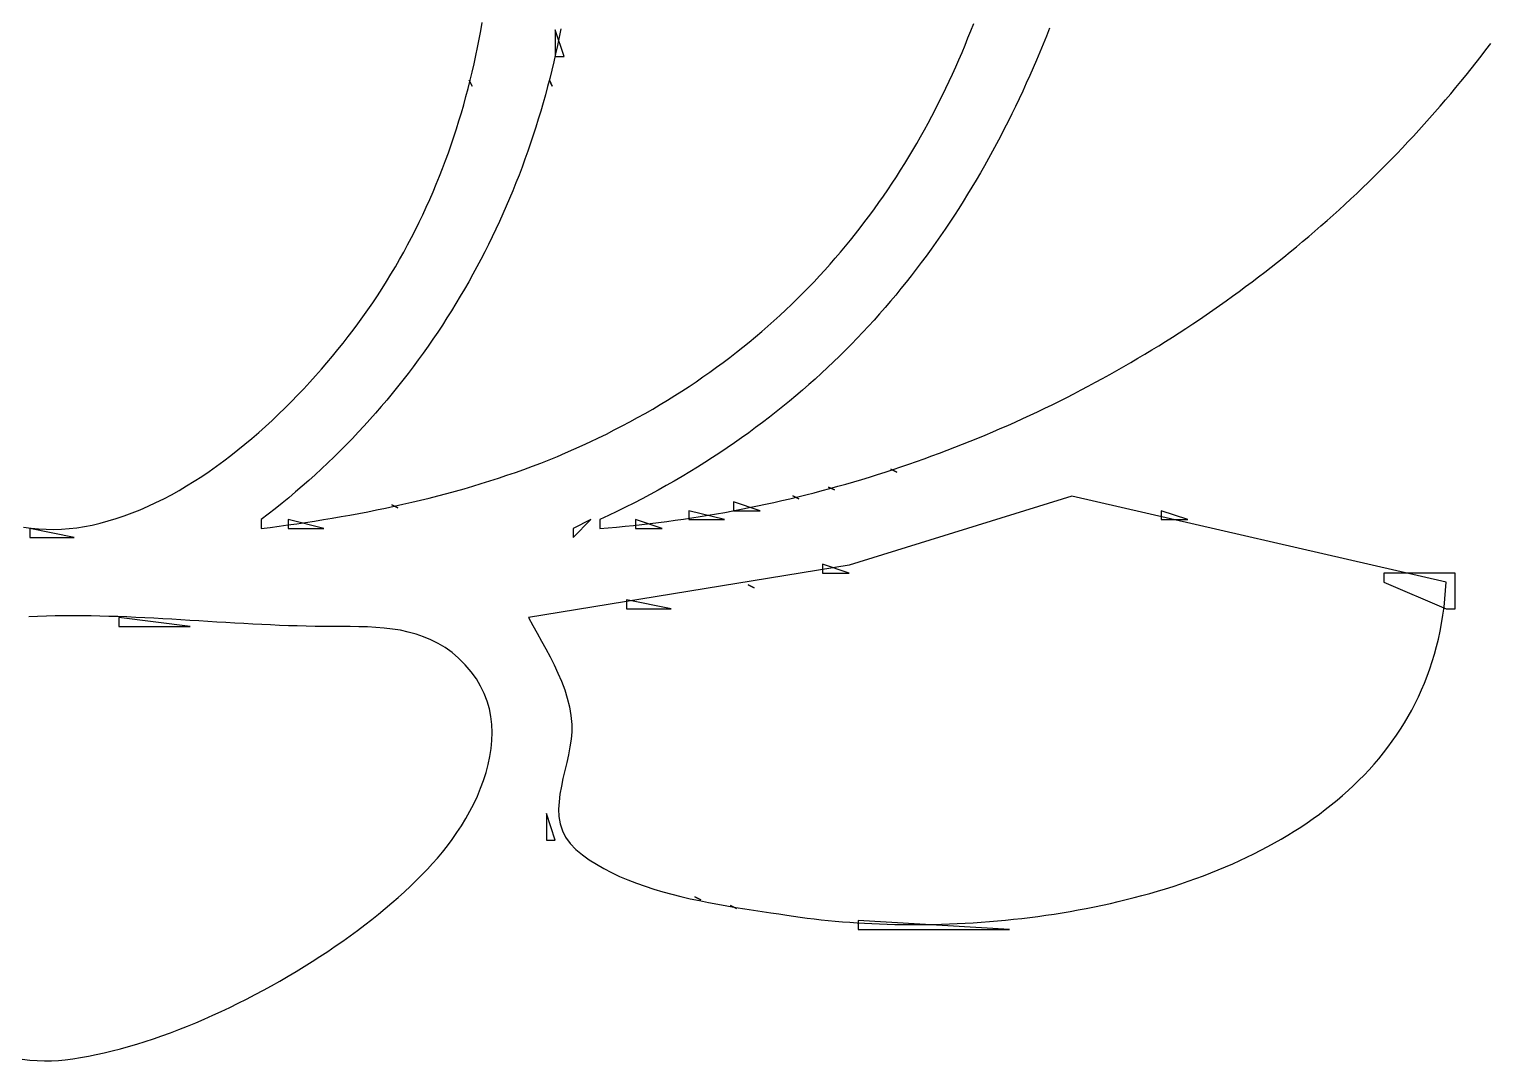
# Model space of a CAD drawing. Header units: millimetres. Extents: x 56222 to 3066687, y -650199 to -121287.
# Drawn here: x 140528.478 to 140531.405, y -185758.267 to -185756.201 of the extents above; entities that cross this region are included whole.
import ezdxf

# ---------------------------------------------------------------- set-up
doc = ezdxf.new("R2010")
doc.units = ezdxf.units.MM
doc.header["$MEASUREMENT"] = 0
doc.layers.add('$TD_AUDIT_GENERATED_(A0BDF17)', color=32, linetype='Continuous', lineweight=30)

msp = doc.modelspace()

# ---------------------------------------------------------------- linework, layer by layer
at = {"layer": '$TD_AUDIT_GENERATED_(A0BDF17)', "linetype": 'Continuous', "lineweight": 25, "ltscale": 2}
for p, q in [((140529.3825, -185756.2042), (140529.3855, -185756.1875)), ((140529.5317, -185756.2022), (140529.5317, -185756.2557)), ((140529.5495, -185756.2557), (140529.5317, -185756.2022)), ((140529.5425, -185756.2001), (140529.5392, -185756.2168)), ((140530.3641, -185756.2041), (140530.3698, -185756.1894)), ((140530.5218, -185756.1992), (140530.5154, -185756.2152)), ((140529.3761, -185756.2375), (140529.3794, -185756.2209)), ((140529.3794, -185756.2209), (140529.3825, -185756.2042)), ((140529.5392, -185756.2168), (140529.5358, -185756.2335)), ((140530.3523, -185756.2333), (140530.3583, -185756.2187)), ((140530.3583, -185756.2187), (140530.3641, -185756.2041)), ((140530.5089, -185756.2312), (140530.5024, -185756.247)), ((140530.5154, -185756.2152), (140530.5089, -185756.2312)), ((140531.3958, -185756.2423), (140531.4056, -185756.2294)), ((140529.369, -185756.2706), (140529.3727, -185756.254)), ((140529.3727, -185756.254), (140529.3761, -185756.2375)), ((140529.5322, -185756.2501), (140529.5285, -185756.2667)), ((140529.5317, -185756.2557), (140529.5495, -185756.2557)), ((140529.5358, -185756.2335), (140529.5322, -185756.2501)), ((140530.3337, -185756.2766), (140530.3401, -185756.2622)), ((140530.3401, -185756.2622), (140530.3463, -185756.2478)), ((140530.3463, -185756.2478), (140530.3523, -185756.2333)), ((140530.5024, -185756.247), (140530.4957, -185756.2628)), ((140531.3761, -185756.2678), (140531.386, -185756.2551)), ((140531.386, -185756.2551), (140531.3958, -185756.2423)), ((140529.3613, -185756.3034), (140529.3652, -185756.287)), ((140529.3652, -185756.287), (140529.369, -185756.2706)), ((140529.5246, -185756.2832), (140529.5205, -185756.2997)), ((140529.5285, -185756.2667), (140529.5246, -185756.2832)), ((140530.3207, -185756.3051), (140530.3273, -185756.2909)), ((140530.3273, -185756.2909), (140530.3337, -185756.2766)), ((140530.4889, -185756.2784), (140530.482, -185756.294)), ((140530.4957, -185756.2628), (140530.4889, -185756.2784)), ((140531.3559, -185756.2931), (140531.366, -185756.2805)), ((140531.366, -185756.2805), (140531.3761, -185756.2678)), ((140529.3528, -185756.3361), (140529.3571, -185756.3198)), ((140529.3571, -185756.3198), (140529.3613, -185756.3034)), ((140529.3592, -185756.3033), (140529.3651, -185756.3152)), ((140529.3651, -185756.3152), (140529.3592, -185756.3033)), ((140529.5163, -185756.3161), (140529.5119, -185756.3325)), ((140529.5205, -185756.2997), (140529.5163, -185756.3161)), ((140529.5198, -185756.3033), (140529.5257, -185756.3152)), ((140529.5257, -185756.3152), (140529.5198, -185756.3033)), ((140530.3072, -185756.3333), (140530.314, -185756.3193)), ((140530.314, -185756.3193), (140530.3207, -185756.3051)), ((140530.475, -185756.3095), (140530.4679, -185756.325)), ((140530.482, -185756.294), (140530.475, -185756.3095)), ((140531.3251, -185756.3305), (140531.3355, -185756.3181)), ((140531.3355, -185756.3181), (140531.3457, -185756.3056)), ((140531.3457, -185756.3056), (140531.3559, -185756.2931)), ((140529.3483, -185756.3523), (140529.3528, -185756.3361)), ((140529.5073, -185756.3488), (140529.5026, -185756.3651)), ((140529.5119, -185756.3325), (140529.5073, -185756.3488)), ((140530.2932, -185756.3613), (140530.3002, -185756.3474)), ((140530.3002, -185756.3474), (140530.3072, -185756.3333)), ((140530.4608, -185756.3403), (140530.4535, -185756.3556)), ((140530.4679, -185756.325), (140530.4608, -185756.3403)), ((140531.3042, -185756.355), (140531.3147, -185756.3428)), ((140531.3147, -185756.3428), (140531.3251, -185756.3305)), ((140529.3388, -185756.3846), (140529.3436, -185756.3685)), ((140529.3436, -185756.3685), (140529.3483, -185756.3523)), ((140529.5026, -185756.3651), (140529.4977, -185756.3813)), ((140530.2786, -185756.389), (140530.2859, -185756.3752)), ((140530.2859, -185756.3752), (140530.2932, -185756.3613)), ((140530.4461, -185756.3707), (140530.4386, -185756.3858)), ((140530.4535, -185756.3556), (140530.4461, -185756.3707)), ((140531.2829, -185756.3793), (140531.2936, -185756.3672)), ((140531.2936, -185756.3672), (140531.3042, -185756.355)), ((140529.3285, -185756.4167), (140529.3338, -185756.4007)), ((140529.3338, -185756.4007), (140529.3388, -185756.3846)), ((140529.4927, -185756.3975), (140529.4875, -185756.4136)), ((140529.4977, -185756.3813), (140529.4927, -185756.3975)), ((140530.2635, -185756.4164), (140530.2711, -185756.4027)), ((140530.2711, -185756.4027), (140530.2786, -185756.389)), ((140530.431, -185756.4008), (140530.4233, -185756.4157)), ((140530.4386, -185756.3858), (140530.431, -185756.4008)), ((140531.2504, -185756.4152), (140531.2613, -185756.4033)), ((140531.2613, -185756.4033), (140531.2721, -185756.3914)), ((140531.2721, -185756.3914), (140531.2829, -185756.3793)), ((140529.3176, -185756.4485), (140529.3231, -185756.4326)), ((140529.3231, -185756.4326), (140529.3285, -185756.4167)), ((140529.4821, -185756.4296), (140529.4766, -185756.4456)), ((140529.4875, -185756.4136), (140529.4821, -185756.4296)), ((140530.2479, -185756.4434), (140530.2557, -185756.4299)), ((140530.2557, -185756.4299), (140530.2635, -185756.4164)), ((140530.4154, -185756.4305), (140530.4075, -185756.4453)), ((140530.4233, -185756.4157), (140530.4154, -185756.4305)), ((140531.2283, -185756.4387), (140531.2394, -185756.427)), ((140531.2394, -185756.427), (140531.2504, -185756.4152)), ((140529.3059, -185756.48), (140529.3118, -185756.4643)), ((140529.3118, -185756.4643), (140529.3176, -185756.4485)), ((140529.4709, -185756.4615), (140529.4651, -185756.4774)), ((140529.4766, -185756.4456), (140529.4709, -185756.4615)), ((140530.2317, -185756.4702), (140530.2398, -185756.4568)), ((140530.2398, -185756.4568), (140530.2479, -185756.4434)), ((140530.3995, -185756.4599), (140530.3913, -185756.4745)), ((140530.4075, -185756.4453), (140530.3995, -185756.4599)), ((140531.1946, -185756.4735), (140531.2059, -185756.462)), ((140531.2059, -185756.462), (140531.2171, -185756.4504)), ((140531.2171, -185756.4504), (140531.2283, -185756.4387)), ((140529.2934, -185756.5112), (140529.2997, -185756.4956)), ((140529.2997, -185756.4956), (140529.3059, -185756.48)), ((140529.4591, -185756.4932), (140529.4529, -185756.5089)), ((140529.4651, -185756.4774), (140529.4591, -185756.4932)), ((140530.215, -185756.4966), (140530.2234, -185756.4834)), ((140530.2234, -185756.4834), (140530.2317, -185756.4702)), ((140530.3831, -185756.4889), (140530.3747, -185756.5033)), ((140530.3913, -185756.4745), (140530.3831, -185756.4889)), ((140531.1602, -185756.5076), (140531.1718, -185756.4963)), ((140531.1718, -185756.4963), (140531.1832, -185756.4849)), ((140531.1832, -185756.4849), (140531.1946, -185756.4735)), ((140529.2869, -185756.5267), (140529.2934, -185756.5112)), ((140529.4466, -185756.5246), (140529.4401, -185756.5402)), ((140529.4529, -185756.5089), (140529.4466, -185756.5246)), ((140530.1888, -185756.5356), (140530.1977, -185756.5227)), ((140530.1977, -185756.5227), (140530.2064, -185756.5097)), ((140530.2064, -185756.5097), (140530.215, -185756.4966)), ((140530.3662, -185756.5176), (140530.3576, -185756.5318)), ((140530.3747, -185756.5033), (140530.3662, -185756.5176)), ((140531.1369, -185756.5299), (140531.1486, -185756.5188)), ((140531.1486, -185756.5188), (140531.1602, -185756.5076)), ((140529.2733, -185756.5575), (140529.2802, -185756.5421)), ((140529.2802, -185756.5421), (140529.2869, -185756.5267)), ((140529.4401, -185756.5402), (140529.4335, -185756.5557)), ((140530.1707, -185756.5612), (140530.1798, -185756.5484)), ((140530.1798, -185756.5484), (140530.1888, -185756.5356)), ((140530.3488, -185756.5459), (140530.34, -185756.5599)), ((140530.3576, -185756.5318), (140530.3488, -185756.5459)), ((140531.1014, -185756.5629), (140531.1133, -185756.552)), ((140531.1133, -185756.552), (140531.1252, -185756.541)), ((140531.1252, -185756.541), (140531.1369, -185756.5299)), ((140529.259, -185756.5879), (140529.2663, -185756.5727)), ((140529.2663, -185756.5727), (140529.2733, -185756.5575)), ((140529.4267, -185756.5712), (140529.4197, -185756.5866)), ((140529.4335, -185756.5557), (140529.4267, -185756.5712)), ((140530.152, -185756.5864), (140530.1614, -185756.5738)), ((140530.1614, -185756.5738), (140530.1707, -185756.5612)), ((140530.331, -185756.5738), (140530.3219, -185756.5876)), ((140530.34, -185756.5599), (140530.331, -185756.5738)), ((140531.0774, -185756.5844), (140531.0895, -185756.5737)), ((140531.0895, -185756.5737), (140531.1014, -185756.5629)), ((140529.2439, -185756.618), (140529.2515, -185756.603)), ((140529.2515, -185756.603), (140529.259, -185756.5879)), ((140529.4126, -185756.6019), (140529.4053, -185756.6171)), ((140529.4197, -185756.5866), (140529.4126, -185756.6019)), ((140530.1229, -185756.6235), (140530.1328, -185756.6113)), ((140530.1328, -185756.6113), (140530.1425, -185756.5989)), ((140530.1425, -185756.5989), (140530.152, -185756.5864)), ((140530.3127, -185756.6014), (140530.3034, -185756.615)), ((140530.3219, -185756.5876), (140530.3127, -185756.6014)), ((140531.0408, -185756.6162), (140531.0531, -185756.6057)), ((140531.0531, -185756.6057), (140531.0653, -185756.5951)), ((140531.0653, -185756.5951), (140531.0774, -185756.5844)), ((140529.228, -185756.6478), (140529.236, -185756.633)), ((140529.236, -185756.633), (140529.2439, -185756.618)), ((140529.3979, -185756.6323), (140529.3903, -185756.6473)), ((140529.4053, -185756.6171), (140529.3979, -185756.6323)), ((140530.1028, -185756.6478), (140530.1129, -185756.6357)), ((140530.1129, -185756.6357), (140530.1229, -185756.6235)), ((140530.2843, -185756.642), (140530.2746, -185756.6554)), ((140530.2939, -185756.6286), (140530.2843, -185756.642)), ((140530.3034, -185756.615), (140530.2939, -185756.6286)), ((140531.0036, -185756.6472), (140531.0161, -185756.637)), ((140531.0161, -185756.637), (140531.0285, -185756.6266)), ((140531.0285, -185756.6266), (140531.0408, -185756.6162)), ((140529.2113, -185756.6772), (140529.2197, -185756.6626)), ((140529.2197, -185756.6626), (140529.228, -185756.6478)), ((140529.3825, -185756.6623), (140529.3746, -185756.6773)), ((140529.3903, -185756.6473), (140529.3825, -185756.6623)), ((140530.0715, -185756.6836), (140530.0821, -185756.6717)), ((140530.0821, -185756.6717), (140530.0925, -185756.6598)), ((140530.0925, -185756.6598), (140530.1028, -185756.6478)), ((140530.2648, -185756.6686), (140530.2548, -185756.6818)), ((140530.2746, -185756.6554), (140530.2648, -185756.6686)), ((140530.9658, -185756.6775), (140530.9784, -185756.6675)), ((140530.9784, -185756.6675), (140530.9911, -185756.6574)), ((140530.9911, -185756.6574), (140531.0036, -185756.6472)), ((140529.1938, -185756.7062), (140529.2026, -185756.6918)), ((140529.2026, -185756.6918), (140529.2113, -185756.6772)), ((140529.3665, -185756.6921), (140529.3583, -185756.7069)), ((140529.3746, -185756.6773), (140529.3665, -185756.6921)), ((140530.0499, -185756.7069), (140530.0608, -185756.6953)), ((140530.0608, -185756.6953), (140530.0715, -185756.6836)), ((140530.2447, -185756.6949), (140530.2345, -185756.7078)), ((140530.2548, -185756.6818), (140530.2447, -185756.6949)), ((140530.9273, -185756.7071), (140530.9402, -185756.6973)), ((140530.9402, -185756.6973), (140530.953, -185756.6875)), ((140530.953, -185756.6875), (140530.9658, -185756.6775)), ((140529.1755, -185756.7349), (140529.1847, -185756.7206)), ((140529.1847, -185756.7206), (140529.1938, -185756.7062)), ((140529.3499, -185756.7216), (140529.3413, -185756.7361)), ((140529.3583, -185756.7069), (140529.3499, -185756.7216)), ((140530.0163, -185756.7411), (140530.0277, -185756.7298)), ((140530.0277, -185756.7298), (140530.0388, -185756.7184)), ((140530.0388, -185756.7184), (140530.0499, -185756.7069)), ((140530.2241, -185756.7207), (140530.2136, -185756.7335)), ((140530.2345, -185756.7078), (140530.2241, -185756.7207)), ((140530.8883, -185756.7359), (140530.9013, -185756.7264)), ((140530.9013, -185756.7264), (140530.9144, -185756.7168)), ((140530.9144, -185756.7168), (140530.9273, -185756.7071)), ((140529.1563, -185756.7631), (140529.166, -185756.7491)), ((140529.166, -185756.7491), (140529.1755, -185756.7349)), ((140529.3326, -185756.7507), (140529.3237, -185756.7651)), ((140529.3413, -185756.7361), (140529.3326, -185756.7507)), ((140529.9932, -185756.7634), (140530.0048, -185756.7523)), ((140530.0048, -185756.7523), (140530.0163, -185756.7411)), ((140530.1922, -185756.7587), (140530.1813, -185756.7712)), ((140530.203, -185756.7461), (140530.1922, -185756.7587)), ((140530.2136, -185756.7335), (140530.203, -185756.7461)), ((140530.8486, -185756.764), (140530.8619, -185756.7547)), ((140530.8619, -185756.7547), (140530.8751, -185756.7454)), ((140530.8751, -185756.7454), (140530.8883, -185756.7359)), ((140529.1364, -185756.791), (140529.1464, -185756.7771)), ((140529.1464, -185756.7771), (140529.1563, -185756.7631)), ((140529.3147, -185756.7794), (140529.3055, -185756.7936)), ((140529.3237, -185756.7651), (140529.3147, -185756.7794)), ((140529.9573, -185756.7961), (140529.9694, -185756.7853)), ((140529.9694, -185756.7853), (140529.9814, -185756.7744)), ((140529.9814, -185756.7744), (140529.9932, -185756.7634)), ((140530.1703, -185756.7836), (140530.1591, -185756.7959)), ((140530.1813, -185756.7712), (140530.1703, -185756.7836)), ((140530.8084, -185756.7913), (140530.8219, -185756.7823)), ((140530.8219, -185756.7823), (140530.8353, -185756.7732)), ((140530.8353, -185756.7732), (140530.8486, -185756.764)), ((140529.1066, -185756.8299), (140529.1168, -185756.8168)), ((140529.1168, -185756.8168), (140529.1267, -185756.8039)), ((140529.1267, -185756.8039), (140529.1364, -185756.791)), ((140529.2962, -185756.8078), (140529.2867, -185756.8219)), ((140529.3055, -185756.7936), (140529.2962, -185756.8078)), ((140529.92, -185756.8278), (140529.9326, -185756.8173)), ((140529.9326, -185756.8173), (140529.9451, -185756.8068)), ((140529.9451, -185756.8068), (140529.9573, -185756.7961)), ((140530.1478, -185756.808), (140530.1364, -185756.8201)), ((140530.1591, -185756.7959), (140530.1478, -185756.808)), ((140530.754, -185756.8265), (140530.7677, -185756.8179)), ((140530.7677, -185756.8179), (140530.7813, -185756.8091)), ((140530.7813, -185756.8091), (140530.7949, -185756.8003)), ((140530.7949, -185756.8003), (140530.8084, -185756.7913)), ((140529.0854, -185756.856), (140529.0961, -185756.8429)), ((140529.0961, -185756.8429), (140529.1066, -185756.8299)), ((140529.277, -185756.8358), (140529.2672, -185756.8497)), ((140529.2867, -185756.8219), (140529.277, -185756.8358)), ((140529.8944, -185756.8483), (140529.9073, -185756.8381)), ((140529.9073, -185756.8381), (140529.92, -185756.8278)), ((140530.113, -185756.844), (140530.1011, -185756.8557)), ((140530.1248, -185756.8321), (140530.113, -185756.844)), ((140530.1364, -185756.8201), (140530.1248, -185756.8321)), ((140530.7125, -185756.852), (140530.7264, -185756.8436)), ((140530.7264, -185756.8436), (140530.7402, -185756.8351)), ((140530.7402, -185756.8351), (140530.754, -185756.8265)), ((140529.0631, -185756.8822), (140529.0744, -185756.8691)), ((140529.0744, -185756.8691), (140529.0854, -185756.856)), ((140529.2572, -185756.8635), (140529.2471, -185756.8771)), ((140529.2672, -185756.8497), (140529.2572, -185756.8635)), ((140529.8547, -185756.8783), (140529.8681, -185756.8684)), ((140529.8681, -185756.8684), (140529.8813, -185756.8584)), ((140529.8813, -185756.8584), (140529.8944, -185756.8483)), ((140530.0891, -185756.8674), (140530.0769, -185756.8789)), ((140530.1011, -185756.8557), (140530.0891, -185756.8674)), ((140530.6564, -185756.8848), (140530.6705, -185756.8767)), ((140530.6705, -185756.8767), (140530.6845, -185756.8686)), ((140530.6845, -185756.8686), (140530.6985, -185756.8603)), ((140530.6985, -185756.8603), (140530.7125, -185756.852)), ((140529.0399, -185756.9083), (140529.0516, -185756.8953)), ((140529.0516, -185756.8953), (140529.0631, -185756.8822)), ((140529.2263, -185756.9042), (140529.2157, -185756.9176)), ((140529.2368, -185756.8907), (140529.2263, -185756.9042)), ((140529.2471, -185756.8771), (140529.2368, -185756.8907)), ((140529.8136, -185756.9073), (140529.8275, -185756.8977)), ((140529.8275, -185756.8977), (140529.8412, -185756.8881)), ((140529.8412, -185756.8881), (140529.8547, -185756.8783)), ((140530.0521, -185756.9018), (140530.0395, -185756.913)), ((140530.0646, -185756.8904), (140530.0521, -185756.9018)), ((140530.0769, -185756.8789), (140530.0646, -185756.8904)), ((140530.6137, -185756.9084), (140530.6279, -185756.9006)), ((140530.6279, -185756.9006), (140530.6422, -185756.8927)), ((140530.6422, -185756.8927), (140530.6564, -185756.8848)), ((140529.0032, -185756.947), (140529.0156, -185756.9342)), ((140529.0156, -185756.9342), (140529.0279, -185756.9213)), ((140529.0279, -185756.9213), (140529.0399, -185756.9083)), ((140529.205, -185756.9308), (140529.194, -185756.944)), ((140529.2157, -185756.9176), (140529.205, -185756.9308)), ((140529.7564, -185756.9442), (140529.771, -185756.9351)), ((140529.771, -185756.9351), (140529.7853, -185756.926)), ((140529.7853, -185756.926), (140529.7995, -185756.9167)), ((140529.7995, -185756.9167), (140529.8136, -185756.9073)), ((140530.0138, -185756.9352), (140530.0007, -185756.9461)), ((140530.0267, -185756.9242), (140530.0138, -185756.9352)), ((140530.0395, -185756.913), (140530.0267, -185756.9242)), ((140530.556, -185756.9386), (140530.5705, -185756.9312)), ((140530.5705, -185756.9312), (140530.5849, -185756.9237)), ((140530.5849, -185756.9237), (140530.5993, -185756.9161)), ((140530.5993, -185756.9161), (140530.6137, -185756.9084)), ((140528.9776, -185756.9722), (140528.9905, -185756.9597)), ((140528.9905, -185756.9597), (140529.0032, -185756.947)), ((140529.183, -185756.9571), (140529.1717, -185756.97)), ((140529.194, -185756.944), (140529.183, -185756.9571)), ((140529.7118, -185756.9706), (140529.7268, -185756.9619)), ((140529.7268, -185756.9619), (140529.7417, -185756.9531)), ((140529.7417, -185756.9531), (140529.7564, -185756.9442)), ((140529.9875, -185756.9569), (140529.9741, -185756.9677)), ((140530.0007, -185756.9461), (140529.9875, -185756.9569)), ((140530.4974, -185756.9674), (140530.5121, -185756.9603)), ((140530.5121, -185756.9603), (140530.5268, -185756.9532)), ((140530.5268, -185756.9532), (140530.5414, -185756.9459)), ((140530.5414, -185756.9459), (140530.556, -185756.9386)), ((140528.9512, -185756.9969), (140528.9645, -185756.9846)), ((140528.9645, -185756.9846), (140528.9776, -185756.9722)), ((140529.1603, -185756.9829), (140529.1488, -185756.9956)), ((140529.1717, -185756.97), (140529.1603, -185756.9829)), ((140529.6656, -185756.9958), (140529.6812, -185756.9875)), ((140529.6812, -185756.9875), (140529.6966, -185756.9791)), ((140529.6966, -185756.9791), (140529.7118, -185756.9706)), ((140529.9469, -185756.9888), (140529.933, -185756.9992)), ((140529.9606, -185756.9783), (140529.9469, -185756.9888)), ((140529.9741, -185756.9677), (140529.9606, -185756.9783)), ((140530.438, -185756.9946), (140530.4529, -185756.9879)), ((140530.4529, -185756.9879), (140530.4678, -185756.9812)), ((140530.4678, -185756.9812), (140530.4826, -185756.9743)), ((140530.4826, -185756.9743), (140530.4974, -185756.9674)), ((140528.9101, -185757.0325), (140528.924, -185757.0208)), ((140528.924, -185757.0208), (140528.9377, -185757.0089)), ((140528.9377, -185757.0089), (140528.9512, -185756.9969)), ((140529.1252, -185757.0207), (140529.1132, -185757.0331)), ((140529.1371, -185757.0082), (140529.1252, -185757.0207)), ((140529.1488, -185756.9956), (140529.1371, -185757.0082)), ((140529.6016, -185757.0276), (140529.6179, -185757.0199)), ((140529.6179, -185757.0199), (140529.634, -185757.012)), ((140529.634, -185757.012), (140529.6499, -185757.0039)), ((140529.6499, -185757.0039), (140529.6656, -185756.9958)), ((140529.9048, -185757.0196), (140529.8905, -185757.0297)), ((140529.919, -185757.0095), (140529.9048, -185757.0196)), ((140529.933, -185756.9992), (140529.919, -185757.0095)), ((140530.3626, -185757.0265), (140530.3778, -185757.0203)), ((140530.3778, -185757.0203), (140530.3929, -185757.014)), ((140530.3929, -185757.014), (140530.408, -185757.0077)), ((140530.408, -185757.0077), (140530.423, -185757.0012)), ((140530.423, -185757.0012), (140530.438, -185756.9946)), ((140528.8819, -185757.0551), (140528.8961, -185757.0439)), ((140528.8961, -185757.0439), (140528.9101, -185757.0325)), ((140529.101, -185757.0454), (140529.0887, -185757.0576)), ((140529.1132, -185757.0331), (140529.101, -185757.0454)), ((140529.5358, -185757.0568), (140529.5524, -185757.0498)), ((140529.5524, -185757.0498), (140529.5688, -185757.0426)), ((140529.5688, -185757.0426), (140529.5852, -185757.0353)), ((140529.5852, -185757.0353), (140529.6016, -185757.0276)), ((140529.8613, -185757.0495), (140529.8465, -185757.0592)), ((140529.876, -185757.0396), (140529.8613, -185757.0495)), ((140529.8905, -185757.0297), (140529.876, -185757.0396)), ((140530.2861, -185757.056), (140530.3015, -185757.0503)), ((140530.3015, -185757.0503), (140530.3168, -185757.0445)), ((140530.3168, -185757.0445), (140530.3321, -185757.0386)), ((140530.3321, -185757.0386), (140530.3474, -185757.0326)), ((140530.3474, -185757.0326), (140530.3626, -185757.0265)), ((140528.8383, -185757.0869), (140528.853, -185757.0766)), ((140528.853, -185757.0766), (140528.8675, -185757.066)), ((140528.8675, -185757.066), (140528.8819, -185757.0551)), ((140529.0636, -185757.0816), (140529.0508, -185757.0934)), ((140529.0762, -185757.0697), (140529.0636, -185757.0816)), ((140529.0887, -185757.0576), (140529.0762, -185757.0697)), ((140529.4688, -185757.0828), (140529.4857, -185757.0766)), ((140529.4857, -185757.0766), (140529.5025, -185757.0702)), ((140529.5025, -185757.0702), (140529.5192, -185757.0636)), ((140529.5192, -185757.0636), (140529.5358, -185757.0568)), ((140529.8163, -185757.0783), (140529.801, -185757.0877)), ((140529.8315, -185757.0688), (140529.8163, -185757.0783)), ((140529.8465, -185757.0592), (140529.8315, -185757.0688)), ((140530.2084, -185757.0831), (140530.224, -185757.0779)), ((140530.224, -185757.0779), (140530.2396, -185757.0726)), ((140530.2396, -185757.0726), (140530.2551, -185757.0672)), ((140530.2551, -185757.0672), (140530.2706, -185757.0616)), ((140530.2706, -185757.0616), (140530.2861, -185757.056)), ((140528.7933, -185757.116), (140528.8084, -185757.1066)), ((140528.8084, -185757.1066), (140528.8234, -185757.097)), ((140528.8234, -185757.097), (140528.8383, -185757.0869)), ((140529.0379, -185757.1051), (140529.0248, -185757.1167)), ((140529.0508, -185757.0934), (140529.0379, -185757.1051)), ((140529.3835, -185757.1114), (140529.4007, -185757.106)), ((140529.4007, -185757.106), (140529.4178, -185757.1005)), ((140529.4178, -185757.1005), (140529.4349, -185757.0947)), ((140529.4349, -185757.0947), (140529.4519, -185757.0889)), ((140529.4519, -185757.0889), (140529.4688, -185757.0828)), ((140529.7698, -185757.1062), (140529.754, -185757.1152)), ((140529.7855, -185757.097), (140529.7698, -185757.1062)), ((140529.801, -185757.0877), (140529.7855, -185757.097)), ((140530.1138, -185757.1122), (140530.1296, -185757.1076)), ((140530.1296, -185757.1076), (140530.1455, -185757.1029)), ((140530.1455, -185757.1029), (140530.1613, -185757.0981)), ((140530.1613, -185757.0981), (140530.177, -185757.0932)), ((140530.177, -185757.0932), (140530.1927, -185757.0882)), ((140530.1927, -185757.0882), (140530.2084, -185757.0831)), ((140530.2037, -185757.0824), (140530.2156, -185757.0883)), ((140530.2156, -185757.0883), (140530.2037, -185757.0824)), ((140528.7473, -185757.1417), (140528.7627, -185757.1335)), ((140528.7627, -185757.1335), (140528.7781, -185757.1249)), ((140528.7781, -185757.1249), (140528.7933, -185757.116)), ((140528.9981, -185757.1395), (140528.9845, -185757.1507)), ((140529.0115, -185757.1281), (140528.9981, -185757.1395)), ((140529.0248, -185757.1167), (140529.0115, -185757.1281)), ((140529.2617, -185757.1446), (140529.2792, -185757.1403)), ((140529.2792, -185757.1403), (140529.2967, -185757.1359)), ((140529.2967, -185757.1359), (140529.3142, -185757.1313)), ((140529.3142, -185757.1313), (140529.3316, -185757.1265)), ((140529.3316, -185757.1265), (140529.3489, -185757.1216)), ((140529.3489, -185757.1216), (140529.3662, -185757.1166)), ((140529.3662, -185757.1166), (140529.3835, -185757.1114)), ((140529.7218, -185757.133), (140529.7054, -185757.1417)), ((140529.7379, -185757.1242), (140529.7218, -185757.133)), ((140529.754, -185757.1152), (140529.7379, -185757.1242)), ((140530.0015, -185757.1416), (140530.0177, -185757.1377)), ((140530.0075, -185757.1359), (140530.0194, -185757.1419)), ((140530.0194, -185757.1419), (140530.0075, -185757.1359)), ((140530.0177, -185757.1377), (140530.0338, -185757.1337)), ((140530.0338, -185757.1337), (140530.0499, -185757.1296)), ((140530.0499, -185757.1296), (140530.0659, -185757.1254)), ((140530.0659, -185757.1254), (140530.0819, -185757.1211)), ((140530.0788, -185757.1181), (140530.0907, -185757.124)), ((140530.0907, -185757.124), (140530.0788, -185757.1181)), ((140530.0819, -185757.1211), (140530.0978, -185757.1167)), ((140530.0978, -185757.1167), (140530.1138, -185757.1122)), ((140530.5665, -185757.1363), (140530.1205, -185757.275)), ((140531.3159, -185757.3084), (140530.5665, -185757.1363)), ((140528.6844, -185757.17), (140528.7002, -185757.1636)), ((140528.7002, -185757.1636), (140528.716, -185757.1568)), ((140528.716, -185757.1568), (140528.7317, -185757.1494)), ((140528.7317, -185757.1494), (140528.7473, -185757.1417)), ((140528.9708, -185757.1617), (140528.9569, -185757.1727)), ((140528.9845, -185757.1507), (140528.9708, -185757.1617)), ((140529.1382, -185757.171), (140529.1559, -185757.1676)), ((140529.1559, -185757.1676), (140529.1736, -185757.1641)), ((140529.1736, -185757.1641), (140529.1913, -185757.1605)), ((140529.1913, -185757.1605), (140529.2089, -185757.1567)), ((140529.2046, -185757.1538), (140529.2165, -185757.1597)), ((140529.2165, -185757.1597), (140529.2046, -185757.1538)), ((140529.2089, -185757.1567), (140529.2265, -185757.1528)), ((140529.2265, -185757.1528), (140529.2441, -185757.1488)), ((140529.2441, -185757.1488), (140529.2617, -185757.1446)), ((140529.6552, -185757.1671), (140529.6381, -185757.1754)), ((140529.6721, -185757.1588), (140529.6552, -185757.1671)), ((140529.6888, -185757.1503), (140529.6721, -185757.1588)), ((140529.7054, -185757.1417), (140529.6888, -185757.1503)), ((140529.7993, -185757.1657), (140529.7993, -185757.1835)), ((140529.8707, -185757.1835), (140529.7993, -185757.1657)), ((140529.8546, -185757.1718), (140529.8711, -185757.1689)), ((140529.8711, -185757.1689), (140529.8875, -185757.1658)), ((140529.8875, -185757.1658), (140529.9039, -185757.1627)), ((140529.8885, -185757.1478), (140529.8885, -185757.1657)), ((140529.9421, -185757.1657), (140529.8885, -185757.1478)), ((140529.8885, -185757.1657), (140529.9421, -185757.1657)), ((140529.9039, -185757.1627), (140529.9202, -185757.1594)), ((140529.9202, -185757.1594), (140529.9366, -185757.1561)), ((140529.9366, -185757.1561), (140529.9529, -185757.1526)), ((140529.9529, -185757.1526), (140529.9691, -185757.149)), ((140529.9691, -185757.149), (140529.9853, -185757.1454)), ((140529.9853, -185757.1454), (140530.0015, -185757.1416)), ((140530.745, -185757.1657), (140530.745, -185757.1835)), ((140530.7985, -185757.1835), (140530.745, -185757.1657)), ((140528.4666, -185757.1987), (140528.4817, -185757.2006)), ((140528.5732, -185757.1997), (140528.5885, -185757.1974)), ((140528.5885, -185757.1974), (140528.6039, -185757.1944)), ((140528.6039, -185757.1944), (140528.6201, -185757.1906)), ((140528.6201, -185757.1906), (140528.6363, -185757.1862)), ((140528.6363, -185757.1862), (140528.6524, -185757.1814)), ((140528.6524, -185757.1814), (140528.6684, -185757.1759)), ((140528.6684, -185757.1759), (140528.6844, -185757.17)), ((140528.9569, -185757.1727), (140528.9429, -185757.1835)), ((140528.9429, -185757.1835), (140528.9429, -185757.2013)), ((140528.9606, -185757.1991), (140528.9783, -185757.1967)), ((140528.9783, -185757.1967), (140528.9961, -185757.1942)), ((140528.9961, -185757.1942), (140529.0139, -185757.1917)), ((140528.9964, -185757.1835), (140528.9964, -185757.2013)), ((140529.0678, -185757.2013), (140528.9964, -185757.1835)), ((140529.0139, -185757.1917), (140529.0316, -185757.189)), ((140529.0316, -185757.189), (140529.0494, -185757.1863)), ((140529.0494, -185757.1863), (140529.0672, -185757.1835)), ((140529.0672, -185757.1835), (140529.0849, -185757.1805)), ((140529.0849, -185757.1805), (140529.1027, -185757.1775)), ((140529.1027, -185757.1775), (140529.1204, -185757.1743)), ((140529.1204, -185757.1743), (140529.1382, -185757.171)), ((140529.603, -185757.1835), (140529.5674, -185757.2013)), ((140529.5674, -185757.2192), (140529.603, -185757.1835)), ((140529.6381, -185757.1754), (140529.6209, -185757.1835)), ((140529.6209, -185757.1835), (140529.6209, -185757.2013)), ((140529.6378, -185757.2), (140529.6546, -185757.1984)), ((140529.6546, -185757.1984), (140529.6714, -185757.1968)), ((140529.6714, -185757.1968), (140529.6882, -185757.1951)), ((140529.6882, -185757.1951), (140529.705, -185757.1933)), ((140529.6923, -185757.1835), (140529.6923, -185757.2013)), ((140529.7458, -185757.2013), (140529.6923, -185757.1835)), ((140529.705, -185757.1933), (140529.7218, -185757.1913)), ((140529.7218, -185757.1913), (140529.7385, -185757.1893)), ((140529.7385, -185757.1893), (140529.7551, -185757.1871)), ((140529.7551, -185757.1871), (140529.7718, -185757.1848)), ((140529.7718, -185757.1848), (140529.7884, -185757.1824)), ((140529.7884, -185757.1824), (140529.805, -185757.1799)), ((140529.7993, -185757.1835), (140529.8707, -185757.1835)), ((140529.805, -185757.1799), (140529.8216, -185757.1773)), ((140529.8216, -185757.1773), (140529.8381, -185757.1746)), ((140529.8381, -185757.1746), (140529.8546, -185757.1718)), ((140530.745, -185757.1835), (140530.7985, -185757.1835)), ((140528.479, -185757.2013), (140528.479, -185757.2192)), ((140528.5682, -185757.2192), (140528.479, -185757.2013)), ((140528.479, -185757.2192), (140528.5682, -185757.2192)), ((140528.4817, -185757.2006), (140528.4969, -185757.202)), ((140528.4969, -185757.202), (140528.5121, -185757.2027)), ((140528.5121, -185757.2027), (140528.5273, -185757.2029)), ((140528.5273, -185757.2029), (140528.5426, -185757.2024)), ((140528.5426, -185757.2024), (140528.5579, -185757.2014)), ((140528.5579, -185757.2014), (140528.5732, -185757.1997)), ((140528.9429, -185757.2013), (140528.9606, -185757.1991)), ((140528.9964, -185757.2013), (140529.0678, -185757.2013)), ((140529.5674, -185757.2013), (140529.5674, -185757.2192)), ((140529.6209, -185757.2013), (140529.6378, -185757.2)), ((140529.6923, -185757.2013), (140529.7458, -185757.2013)), ((140530.1205, -185757.275), (140529.4782, -185757.3798)), ((140530.067, -185757.2727), (140530.067, -185757.2906)), ((140530.1205, -185757.2906), (140530.067, -185757.2727)), ((140529.9183, -185757.3143), (140529.9302, -185757.3203)), ((140529.9302, -185757.3203), (140529.9183, -185757.3143)), ((140530.067, -185757.2906), (140530.1205, -185757.2906)), ((140531.191, -185757.2906), (140531.191, -185757.3084)), ((140531.3338, -185757.2906), (140531.191, -185757.2906)), ((140531.191, -185757.3084), (140531.3159, -185757.3619)), ((140531.3149, -185757.3255), (140531.3159, -185757.3084)), ((140531.3338, -185757.3619), (140531.3338, -185757.2906)), ((140529.6744, -185757.3441), (140529.6744, -185757.3619)), ((140529.7636, -185757.3619), (140529.6744, -185757.3441)), ((140531.3117, -185757.3588), (140531.3135, -185757.3423)), ((140531.3135, -185757.3423), (140531.3149, -185757.3255)), ((140529.6744, -185757.3619), (140529.7636, -185757.3619)), ((140531.3095, -185757.3751), (140531.3117, -185757.3588)), ((140531.3159, -185757.3619), (140531.3338, -185757.3619)), ((140528.4948, -185757.3773), (140528.4771, -185757.3781)), ((140528.5125, -185757.3767), (140528.4948, -185757.3773)), ((140528.5303, -185757.3763), (140528.5125, -185757.3767)), ((140528.5481, -185757.3761), (140528.5303, -185757.3763)), ((140528.566, -185757.3761), (140528.5481, -185757.3761)), ((140528.5839, -185757.3762), (140528.566, -185757.3761)), ((140528.6018, -185757.3764), (140528.5839, -185757.3762)), ((140528.6197, -185757.3768), (140528.6018, -185757.3764)), ((140528.6377, -185757.3772), (140528.6197, -185757.3768)), ((140528.6557, -185757.3778), (140528.6377, -185757.3772)), ((140528.6737, -185757.3785), (140528.6557, -185757.3778)), ((140528.6574, -185757.3798), (140528.6574, -185757.3976)), ((140528.8001, -185757.3976), (140528.6574, -185757.3798)), ((140528.6574, -185757.3976), (140528.8001, -185757.3976)), ((140528.6917, -185757.3793), (140528.6737, -185757.3785)), ((140528.7097, -185757.3802), (140528.6917, -185757.3793)), ((140528.7278, -185757.3811), (140528.7097, -185757.3802)), ((140528.7458, -185757.3821), (140528.7278, -185757.3811)), ((140528.7639, -185757.3831), (140528.7458, -185757.3821)), ((140528.7819, -185757.3841), (140528.7639, -185757.3831)), ((140528.7999, -185757.3852), (140528.7819, -185757.3841)), ((140528.818, -185757.3863), (140528.7999, -185757.3852)), ((140528.836, -185757.3875), (140528.818, -185757.3863)), ((140528.854, -185757.3886), (140528.836, -185757.3875)), ((140528.872, -185757.3896), (140528.854, -185757.3886)), ((140528.89, -185757.3907), (140528.872, -185757.3896)), ((140528.9079, -185757.3917), (140528.89, -185757.3907)), ((140528.9258, -185757.3927), (140528.9079, -185757.3917)), ((140528.9437, -185757.3936), (140528.9258, -185757.3927)), ((140528.9616, -185757.3945), (140528.9437, -185757.3936)), ((140528.9794, -185757.3952), (140528.9616, -185757.3945)), ((140528.9972, -185757.3959), (140528.9794, -185757.3952)), ((140529.015, -185757.3965), (140528.9972, -185757.3959)), ((140529.0327, -185757.397), (140529.015, -185757.3965)), ((140529.0504, -185757.3973), (140529.0327, -185757.397)), ((140529.068, -185757.3975), (140529.0504, -185757.3973)), ((140529.0856, -185757.3976), (140529.068, -185757.3975)), ((140529.1034, -185757.3976), (140529.0856, -185757.3976)), ((140529.1209, -185757.3977), (140529.1034, -185757.3976)), ((140529.1383, -185757.398), (140529.1209, -185757.3977)), ((140529.1554, -185757.3985), (140529.1383, -185757.398)), ((140529.1723, -185757.3994), (140529.1554, -185757.3985)), ((140529.189, -185757.4007), (140529.1723, -185757.3994)), ((140529.2053, -185757.4026), (140529.189, -185757.4007)), ((140529.2214, -185757.4052), (140529.2053, -185757.4026)), ((140529.4782, -185757.3798), (140529.4865, -185757.3954)), ((140529.4865, -185757.3954), (140529.4952, -185757.411)), ((140531.3039, -185757.407), (140531.3069, -185757.3912)), ((140531.3069, -185757.3912), (140531.3095, -185757.3751)), ((140529.2372, -185757.4086), (140529.2214, -185757.4052)), ((140529.2527, -185757.4127), (140529.2372, -185757.4086)), ((140529.2678, -185757.4179), (140529.2527, -185757.4127)), ((140529.2826, -185757.424), (140529.2678, -185757.4179)), ((140529.297, -185757.4314), (140529.2826, -185757.424)), ((140529.3111, -185757.4399), (140529.297, -185757.4314)), ((140529.4952, -185757.411), (140529.5039, -185757.4267)), ((140529.5039, -185757.4267), (140529.5127, -185757.4425)), ((140531.2968, -185757.4379), (140531.3006, -185757.4226)), ((140531.3006, -185757.4226), (140531.3039, -185757.407)), ((140529.3248, -185757.4498), (140529.3111, -185757.4399)), ((140529.3381, -185757.4612), (140529.3248, -185757.4498)), ((140529.3509, -185757.474), (140529.3381, -185757.4612)), ((140529.5127, -185757.4425), (140529.5212, -185757.4585)), ((140529.5212, -185757.4585), (140529.5294, -185757.4746)), ((140531.2882, -185757.4678), (140531.2927, -185757.453)), ((140531.2927, -185757.453), (140531.2968, -185757.4379)), ((140529.3634, -185757.4885), (140529.3509, -185757.474)), ((140529.3736, -185757.5025), (140529.3634, -185757.4885)), ((140529.5294, -185757.4746), (140529.5371, -185757.4909)), ((140529.5371, -185757.4909), (140529.5442, -185757.5073)), ((140531.2782, -185757.4967), (140531.2834, -185757.4824)), ((140531.2834, -185757.4824), (140531.2882, -185757.4678)), ((140529.3822, -185757.517), (140529.3736, -185757.5025)), ((140529.3894, -185757.5318), (140529.3822, -185757.517)), ((140529.5442, -185757.5073), (140529.5505, -185757.5241)), ((140531.2668, -185757.5247), (140531.2727, -185757.5109)), ((140531.2727, -185757.5109), (140531.2782, -185757.4967)), ((140529.3952, -185757.5469), (140529.3894, -185757.5318)), ((140529.3996, -185757.5622), (140529.3952, -185757.5469)), ((140529.5505, -185757.5241), (140529.5558, -185757.5411)), ((140529.5558, -185757.5411), (140529.5601, -185757.5583)), ((140531.254, -185757.5518), (140531.2606, -185757.5384)), ((140531.2606, -185757.5384), (140531.2668, -185757.5247)), ((140529.4027, -185757.5778), (140529.3996, -185757.5622)), ((140529.4045, -185757.5936), (140529.4027, -185757.5778)), ((140529.5601, -185757.5583), (140529.5631, -185757.5759)), ((140529.5631, -185757.5759), (140529.5648, -185757.5939)), ((140531.2324, -185757.5907), (140531.2399, -185757.5779)), ((140531.2399, -185757.5779), (140531.2471, -185757.565)), ((140531.2471, -185757.565), (140531.254, -185757.5518)), ((140529.4052, -185757.6096), (140529.4045, -185757.5936)), ((140529.5648, -185757.6085), (140529.5635, -185757.6235)), ((140529.5648, -185757.5939), (140529.5648, -185757.6085)), ((140531.2165, -185757.6154), (140531.2246, -185757.6032)), ((140531.2246, -185757.6032), (140531.2324, -185757.5907)), ((140529.4033, -185757.6417), (140529.4048, -185757.6256)), ((140529.4048, -185757.6256), (140529.4052, -185757.6096)), ((140529.5635, -185757.6235), (140529.5611, -185757.6388)), ((140531.1993, -185757.6393), (140531.2081, -185757.6275)), ((140531.2081, -185757.6275), (140531.2165, -185757.6154)), ((140529.3974, -185757.6739), (140529.4008, -185757.6578)), ((140529.4008, -185757.6578), (140529.4033, -185757.6417)), ((140529.5581, -185757.6544), (140529.5546, -185757.6701)), ((140529.5611, -185757.6388), (140529.5581, -185757.6544)), ((140531.1715, -185757.6734), (140531.1811, -185757.6623)), ((140531.1811, -185757.6623), (140531.1903, -185757.6509)), ((140531.1903, -185757.6509), (140531.1993, -185757.6393)), ((140529.3881, -185757.7058), (140529.3932, -185757.6899)), ((140529.3932, -185757.6899), (140529.3974, -185757.6739)), ((140529.5508, -185757.6859), (140529.5471, -185757.7017)), ((140529.5546, -185757.6701), (140529.5508, -185757.6859)), ((140531.1412, -185757.7056), (140531.1516, -185757.6951)), ((140531.1516, -185757.6951), (140531.1617, -185757.6844)), ((140531.1617, -185757.6844), (140531.1715, -185757.6734)), ((140529.3757, -185757.7371), (140529.3822, -185757.7216)), ((140529.3822, -185757.7216), (140529.3881, -185757.7058)), ((140529.5438, -185757.7175), (140529.5411, -185757.7331)), ((140529.5471, -185757.7017), (140529.5438, -185757.7175)), ((140531.1198, -185757.726), (140531.1306, -185757.7159)), ((140531.1306, -185757.7159), (140531.1412, -185757.7056)), ((140529.3608, -185757.7675), (140529.3685, -185757.7525)), ((140529.3685, -185757.7525), (140529.3757, -185757.7371)), ((140529.5392, -185757.7485), (140529.5384, -185757.7637)), ((140529.5411, -185757.7331), (140529.5392, -185757.7485)), ((140531.074, -185757.7642), (140531.0858, -185757.755)), ((140531.0858, -185757.755), (140531.0974, -185757.7455)), ((140531.0974, -185757.7455), (140531.1087, -185757.7359)), ((140531.1087, -185757.7359), (140531.1198, -185757.726)), ((140529.3439, -185757.7965), (140529.3526, -185757.7822)), ((140529.3526, -185757.7822), (140529.3608, -185757.7675)), ((140529.5138, -185757.7723), (140529.5138, -185757.8258)), ((140529.5317, -185757.8258), (140529.5138, -185757.7723)), ((140529.5384, -185757.7637), (140529.5391, -185757.7784)), ((140529.5391, -185757.7784), (140529.5415, -185757.7928)), ((140531.0374, -185757.7907), (140531.0498, -185757.7821)), ((140531.0498, -185757.7821), (140531.062, -185757.7733)), ((140531.062, -185757.7733), (140531.074, -185757.7642)), ((140529.3254, -185757.824), (140529.3348, -185757.8105)), ((140529.3348, -185757.8105), (140529.3439, -185757.7965)), ((140529.5415, -185757.7928), (140529.5458, -185757.8066)), ((140529.5458, -185757.8066), (140529.5523, -185757.8198)), ((140530.9989, -185757.8154), (140531.0119, -185757.8074)), ((140531.0119, -185757.8074), (140531.0247, -185757.7992)), ((140531.0247, -185757.7992), (140531.0374, -185757.7907)), ((140529.3059, -185757.8494), (140529.3158, -185757.8369)), ((140529.3158, -185757.8369), (140529.3254, -185757.824)), ((140529.5138, -185757.8258), (140529.5317, -185757.8258)), ((140529.5523, -185757.8198), (140529.5613, -185757.8324)), ((140529.5613, -185757.8324), (140529.573, -185757.8442)), ((140530.945, -185757.8456), (140530.9587, -185757.8384)), ((140530.9587, -185757.8384), (140530.9723, -185757.8309)), ((140530.9723, -185757.8309), (140530.9857, -185757.8233)), ((140530.9857, -185757.8233), (140530.9989, -185757.8154)), ((140529.2859, -185757.8725), (140529.2959, -185757.8613)), ((140529.2959, -185757.8613), (140529.3059, -185757.8494)), ((140529.573, -185757.8442), (140529.586, -185757.8547)), ((140529.586, -185757.8547), (140529.5996, -185757.8646)), ((140529.5996, -185757.8646), (140529.614, -185757.8739)), ((140530.8885, -185757.8727), (140530.9029, -185757.8662)), ((140530.9029, -185757.8662), (140530.9171, -185757.8595)), ((140530.9171, -185757.8595), (140530.9311, -185757.8527)), ((140530.9311, -185757.8527), (140530.945, -185757.8456)), ((140529.2532, -185757.9065), (140529.2645, -185757.8952)), ((140529.2645, -185757.8952), (140529.2754, -185757.8839)), ((140529.2754, -185757.8839), (140529.2859, -185757.8725)), ((140529.614, -185757.8739), (140529.6289, -185757.8825)), ((140529.6289, -185757.8825), (140529.6445, -185757.8906)), ((140529.6445, -185757.8906), (140529.6606, -185757.8982)), ((140529.6606, -185757.8982), (140529.6771, -185757.9053)), ((140530.8147, -185757.9024), (140530.8297, -185757.8968)), ((140530.8297, -185757.8968), (140530.8446, -185757.8911)), ((140530.8446, -185757.8911), (140530.8594, -185757.8851)), ((140530.8594, -185757.8851), (140530.874, -185757.879)), ((140530.874, -185757.879), (140530.8885, -185757.8727)), ((140529.2171, -185757.9402), (140529.2295, -185757.929)), ((140529.2295, -185757.929), (140529.2416, -185757.9177)), ((140529.2416, -185757.9177), (140529.2532, -185757.9065)), ((140529.6771, -185757.9053), (140529.6941, -185757.9119)), ((140529.6941, -185757.9119), (140529.7114, -185757.918)), ((140529.7114, -185757.918), (140529.7291, -185757.9237)), ((140529.7291, -185757.9237), (140529.747, -185757.929)), ((140529.747, -185757.929), (140529.7651, -185757.9339)), ((140530.7225, -185757.9322), (140530.7381, -185757.9277)), ((140530.7381, -185757.9277), (140530.7536, -185757.923)), ((140530.7536, -185757.923), (140530.7691, -185757.9181)), ((140530.7691, -185757.9181), (140530.7844, -185757.913)), ((140530.7844, -185757.913), (140530.7996, -185757.9078)), ((140530.7996, -185757.9078), (140530.8147, -185757.9024)), ((140529.1912, -185757.9625), (140529.2043, -185757.9513)), ((140529.2043, -185757.9513), (140529.2171, -185757.9402)), ((140529.7651, -185757.9339), (140529.7834, -185757.9385)), ((140529.7834, -185757.9385), (140529.8018, -185757.9428)), ((140529.8018, -185757.9428), (140529.8202, -185757.9467)), ((140529.8112, -185757.9388), (140529.8231, -185757.9448)), ((140529.8231, -185757.9448), (140529.8112, -185757.9388)), ((140529.8202, -185757.9467), (140529.8387, -185757.9504)), ((140529.8387, -185757.9504), (140529.857, -185757.9538)), ((140529.857, -185757.9538), (140529.8753, -185757.9571)), ((140529.8753, -185757.9571), (140529.8934, -185757.9601)), ((140529.8826, -185757.9567), (140529.8945, -185757.9626)), ((140529.8945, -185757.9626), (140529.8826, -185757.9567)), ((140530.5953, -185757.9623), (140530.6114, -185757.9591)), ((140530.6114, -185757.9591), (140530.6274, -185757.9558)), ((140530.6274, -185757.9558), (140530.6434, -185757.9522)), ((140530.6434, -185757.9522), (140530.6594, -185757.9486)), ((140530.6594, -185757.9486), (140530.6753, -185757.9447)), ((140530.6753, -185757.9447), (140530.6911, -185757.9407)), ((140530.6911, -185757.9407), (140530.7068, -185757.9365)), ((140530.7068, -185757.9365), (140530.7225, -185757.9322)), ((140529.15, -185757.9954), (140529.164, -185757.9845)), ((140529.164, -185757.9845), (140529.1777, -185757.9735)), ((140529.1777, -185757.9735), (140529.1912, -185757.9625)), ((140529.8934, -185757.9601), (140529.9113, -185757.963)), ((140529.9113, -185757.963), (140529.9289, -185757.9657)), ((140529.9289, -185757.9657), (140529.9462, -185757.9684)), ((140529.9462, -185757.9684), (140529.9631, -185757.9709)), ((140529.9631, -185757.9709), (140529.9796, -185757.9734)), ((140529.9796, -185757.9734), (140529.9956, -185757.9759)), ((140529.9956, -185757.9759), (140530.0089, -185757.9779)), ((140530.0089, -185757.9779), (140530.0224, -185757.9798)), ((140530.0224, -185757.9798), (140530.0361, -185757.9816)), ((140530.0361, -185757.9816), (140530.0499, -185757.9833)), ((140530.0499, -185757.9833), (140530.0639, -185757.9849)), ((140530.0639, -185757.9849), (140530.0781, -185757.9863)), ((140530.0781, -185757.9863), (140530.0924, -185757.9877)), ((140530.0924, -185757.9877), (140530.1068, -185757.9889)), ((140530.1068, -185757.9889), (140530.1214, -185757.99)), ((140530.1383, -185757.9864), (140530.1383, -185758.0043)), ((140530.4416, -185758.0043), (140530.1383, -185757.9864)), ((140530.385, -185757.9898), (140530.4011, -185757.9886)), ((140530.4011, -185757.9886), (140530.4173, -185757.9872)), ((140530.4173, -185757.9872), (140530.4334, -185757.9857)), ((140530.4334, -185757.9857), (140530.4496, -185757.984)), ((140530.4496, -185757.984), (140530.4658, -185757.9822)), ((140530.4658, -185757.9822), (140530.482, -185757.9803)), ((140530.482, -185757.9803), (140530.4983, -185757.9782)), ((140530.4983, -185757.9782), (140530.5145, -185757.9759)), ((140530.5145, -185757.9759), (140530.5307, -185757.9735)), ((140530.5307, -185757.9735), (140530.5469, -185757.9709)), ((140530.5469, -185757.9709), (140530.563, -185757.9682)), ((140530.563, -185757.9682), (140530.5792, -185757.9654)), ((140530.5792, -185757.9654), (140530.5953, -185757.9623)), ((140529.1062, -185758.0276), (140529.1211, -185758.0169)), ((140529.1211, -185758.0169), (140529.1356, -185758.0062)), ((140529.1356, -185758.0062), (140529.15, -185757.9954)), ((140530.1214, -185757.99), (140530.1361, -185757.991)), ((140530.1361, -185757.991), (140530.151, -185757.9919)), ((140530.1383, -185758.0043), (140530.4416, -185758.0043)), ((140530.151, -185757.9919), (140530.1659, -185757.9927)), ((140530.1659, -185757.9927), (140530.181, -185757.9933)), ((140530.181, -185757.9933), (140530.1962, -185757.9938)), ((140530.1962, -185757.9938), (140530.2115, -185757.9942)), ((140530.2115, -185757.9942), (140530.2269, -185757.9945)), ((140530.2269, -185757.9945), (140530.2424, -185757.9946)), ((140530.2424, -185757.9946), (140530.258, -185757.9946)), ((140530.258, -185757.9946), (140530.2736, -185757.9945)), ((140530.2736, -185757.9945), (140530.2893, -185757.9942)), ((140530.2893, -185757.9942), (140530.3051, -185757.9938)), ((140530.3051, -185757.9938), (140530.321, -185757.9933)), ((140530.321, -185757.9933), (140530.3369, -185757.9926)), ((140530.3369, -185757.9926), (140530.3529, -185757.9918)), ((140530.3529, -185757.9918), (140530.3689, -185757.9909)), ((140530.3689, -185757.9909), (140530.385, -185757.9898)), ((140529.0758, -185758.0484), (140529.0911, -185758.0381)), ((140529.0911, -185758.0381), (140529.1062, -185758.0276)), ((140529.0287, -185758.0788), (140529.0446, -185758.0688)), ((140529.0446, -185758.0688), (140529.0603, -185758.0587)), ((140529.0603, -185758.0587), (140529.0758, -185758.0484)), ((140528.9801, -185758.1077), (140528.9964, -185758.0982)), ((140528.9964, -185758.0982), (140529.0127, -185758.0886)), ((140529.0127, -185758.0886), (140529.0287, -185758.0788)), ((140528.9135, -185758.1437), (140528.9303, -185758.135)), ((140528.9303, -185758.135), (140528.947, -185758.1261)), ((140528.947, -185758.1261), (140528.9636, -185758.117)), ((140528.9636, -185758.117), (140528.9801, -185758.1077)), ((140528.8627, -185758.1685), (140528.8797, -185758.1605)), ((140528.8797, -185758.1605), (140528.8966, -185758.1522)), ((140528.8966, -185758.1522), (140528.9135, -185758.1437)), ((140528.7947, -185758.1981), (140528.8117, -185758.1911)), ((140528.8117, -185758.1911), (140528.8287, -185758.1838)), ((140528.8287, -185758.1838), (140528.8457, -185758.1763)), ((140528.8457, -185758.1763), (140528.8627, -185758.1685)), ((140528.7103, -185758.2288), (140528.7271, -185758.2233)), ((140528.7271, -185758.2233), (140528.7439, -185758.2174)), ((140528.7439, -185758.2174), (140528.7608, -185758.2113)), ((140528.7608, -185758.2113), (140528.7777, -185758.2048)), ((140528.7777, -185758.2048), (140528.7947, -185758.1981)), ((140528.6123, -185758.2551), (140528.6283, -185758.2516)), ((140528.6283, -185758.2516), (140528.6444, -185758.2477)), ((140528.6444, -185758.2477), (140528.6607, -185758.2435)), ((140528.6607, -185758.2435), (140528.6771, -185758.2389)), ((140528.6771, -185758.2389), (140528.6937, -185758.2341)), ((140528.6937, -185758.2341), (140528.7103, -185758.2288)), ((140528.4639, -185758.2643), (140528.479, -185758.2659)), ((140528.479, -185758.2659), (140528.4939, -185758.2669)), ((140528.4939, -185758.2669), (140528.5084, -185758.2674)), ((140528.5084, -185758.2674), (140528.5227, -185758.2673)), ((140528.5227, -185758.2673), (140528.5367, -185758.2666)), ((140528.5367, -185758.2666), (140528.5503, -185758.2654)), ((140528.5503, -185758.2654), (140528.5655, -185758.2634)), ((140528.5655, -185758.2634), (140528.5809, -185758.261)), ((140528.5809, -185758.261), (140528.5965, -185758.2583)), ((140528.5965, -185758.2583), (140528.6123, -185758.2551))]:
    msp.add_line(p, q, dxfattribs=at)

doc.saveas('drawing.dxf')
